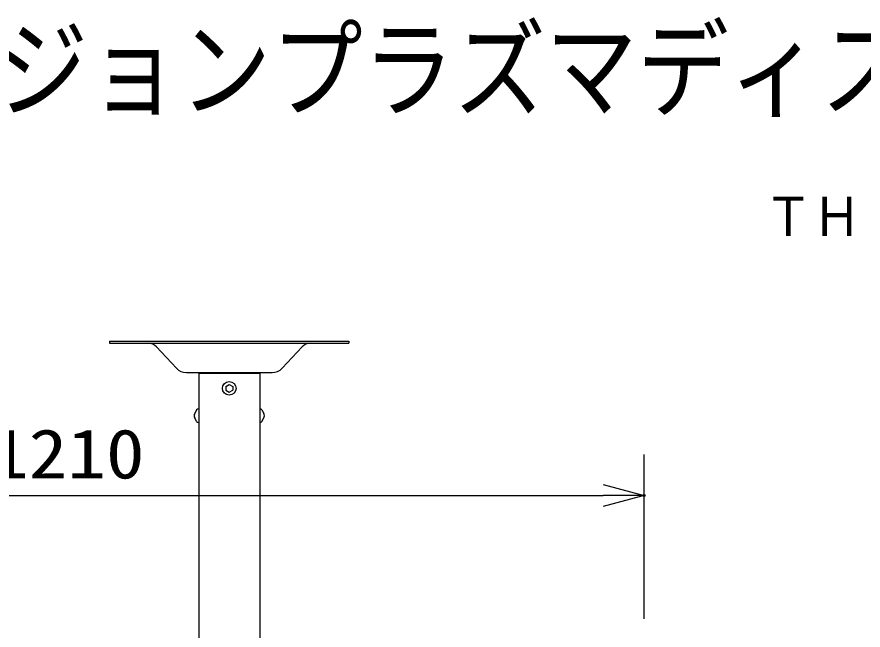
# Model space of a CAD drawing. Units: millimetres, scale not verified. Extents: x -63 to 63, y -57 to 57.
# Drawn here: x -21.12 to 20.12, y 27.51 to 57.39 of the extents above; entities that cross this region are included whole.
import ezdxf
from ezdxf.enums import TextEntityAlignment as Align

# ---------------------------------------------------------------- set-up
doc = ezdxf.new("R2010")
doc.units = ezdxf.units.MM
doc.header["$LTSCALE"] = 0.190236
doc.header["$PDMODE"] = 32
doc.header["$PDSIZE"] = 0.0951
for name, color, linetype in [('0-0_GAIKEI', 1, 'Continuous'), ('0-2_TOUROKU', 1, 'Continuous'), ('0-3_MOJI1', 2, 'Continuous'), ('0-4_WAKU', 3, 'Continuous'), ('0-5_DEFPOINTS', 7, 'Continuous')]:
    doc.layers.add(name, color=color, linetype=linetype)
doc.styles.add('ＭＳ ゴシック', font='')
doc.styles.get('ＭＳ ゴシック').set_extended_font_data('MS Gothic')

# ---------------------------------------------------------------- blocks, each defined once
blk = doc.blocks.new('_OPEN30')
at = {"layer": '0-5_DEFPOINTS'}
blk.add_line((0, 0), (-1, 0), dxfattribs=at)
blk.add_lwpolyline([(-1, 0.26795), (0, 0), (-1, -0.26795)], dxfattribs=at)

msp = doc.modelspace()

# ---------------------------------------------------------------- linework, layer by layer
at = {"layer": '0-0_GAIKEI', "color": 7}
for p, q in [((-16.6051, 41.5953), (-4.9374, 41.5953)), ((-16.6051, 41.5953), (-16.6051, 41.4886)), ((-16.6051, 41.4886), (-4.9374, 41.4886)), ((-13.3488, 40.2733), (-14.3185, 41.311)), ((-8.1937, 40.2733), (-7.224, 41.311)), ((-4.9374, 41.5953), (-4.9374, 41.4886)), ((-12.8616, 40.0618), (-8.6809, 40.0618)), ((-12.2564, 40.0252), (-9.2861, 40.0252)), ((-12.2564, 40.0252), (-12.2564, 26.1488)), ((-12.2564, 40.0252), (-9.2861, 40.0252)), ((-12.1547, 40.0618), (-12.1547, 40.0252)), ((-9.3878, 40.0618), (-9.3878, 40.0252)), ((-9.2861, 40.0252), (-9.2861, 26.1488))]:
    msp.add_line(p, q, dxfattribs=at)
at = {"layer": '0-0_GAIKEI'}
for p, q in [((-10.9379, 39.388), (-10.7712, 39.4843)), ((-10.7712, 39.4843), (-10.6046, 39.388)), ((-10.6046, 39.388), (-10.6046, 39.1956)), ((-12.3646, 38.2396), (-12.458, 38.0684)), ((-12.2564, 38.2917), (-12.2768, 38.2917)), ((-9.2861, 38.2917), (-9.2657, 38.2917)), ((-9.1779, 38.2396), (-9.0845, 38.0684)), ((-12.3646, 37.6771), (-12.458, 37.8483)), ((-12.2564, 37.625), (-12.2768, 37.625)), ((-9.2861, 37.625), (-9.2657, 37.625)), ((-9.1779, 37.6771), (-9.0845, 37.8483))]:
    msp.add_line(p, q, dxfattribs=at)
msp.add_lwpolyline([(-10.9379, 39.388), (-10.9379, 39.1956), (-10.7712, 39.0993), (-10.6046, 39.1956)], dxfattribs=at)
msp.add_circle((-10.7712, 39.2918), 0.3334, dxfattribs=at)
at = {"layer": '0-0_GAIKEI', "color": 7}
for centre, radius, start, end in [((-14.7277, 40.9286), 0.5601, 43.0632, 90), ((-6.8148, 40.9286), 0.5601, 90, 136.9368), ((-12.8616, 40.7286), 0.6667, 223.0632, 270), ((-8.6809, 40.7286), 0.6667, 270, 316.9368)]:
    msp.add_arc(centre, radius, start, end, dxfattribs=at)
at = {"layer": '0-0_GAIKEI'}
for centre, radius, start, end in [((-12.2564, 37.9584), 0.2297, 151.37136, 208.62864), ((-12.2768, 38.1917), 0.1, 90, 151.37136), ((-9.2657, 38.1917), 0.1, 28.62864, 90), ((-9.2861, 37.9584), 0.2297, 331.37136, 28.62864), ((-12.2768, 37.725), 0.1, 208.62864, 270), ((-9.2657, 37.725), 0.1, 270, 331.37136)]:
    msp.add_arc(centre, radius, start, end, dxfattribs=at)
at = {"layer": '0-4_WAKU'}
for p, q in [((9.4455, 28.0697), (9.4455, 36.0697)), ((-28.8879, 34.0697), (7.4455, 34.0697))]:
    msp.add_line(p, q, dxfattribs=at)
at = {"layer": '0-5_DEFPOINTS'}
msp.add_point((9.4455, 34.0697), dxfattribs=at)

# ---------------------------------------------------------------- block references
at = {"layer": '0-4_WAKU', "xscale": 2, "yscale": 2}
msp.add_blockref('_OPEN30', (9.4455, 34.0697), dxfattribs=at)

# ---------------------------------------------------------------- texts
at = {"layer": '0-2_TOUROKU', "style": 'ＭＳ ゴシック', "width": 0.9}
msp.add_text('ＴＨ４２ＰＨ１１ＫＲ＋ＴＹＣＥ４２ＰＳ７', height=1.925, dxfattribs=at).set_placement((15.3, 46.13), align=Align.BOTTOM_LEFT)
at = {"layer": '0-3_MOJI1', "style": 'ＭＳ ゴシック', "width": 0.85}
msp.add_text('ハイビジョンプラズマディスプレイ天吊り金具付', height=3.848, dxfattribs=at).set_placement((-35.5001, 51.7599), align=Align.BOTTOM_LEFT)
at = {"layer": '0-4_WAKU', "style": 'ＭＳ ゴシック', "width": 1.15}
msp.add_text('1210', height=2.406, dxfattribs=at).set_placement((-22.4283, 34.1793), align=Align.BOTTOM_LEFT)

doc.saveas('drawing.dxf')
